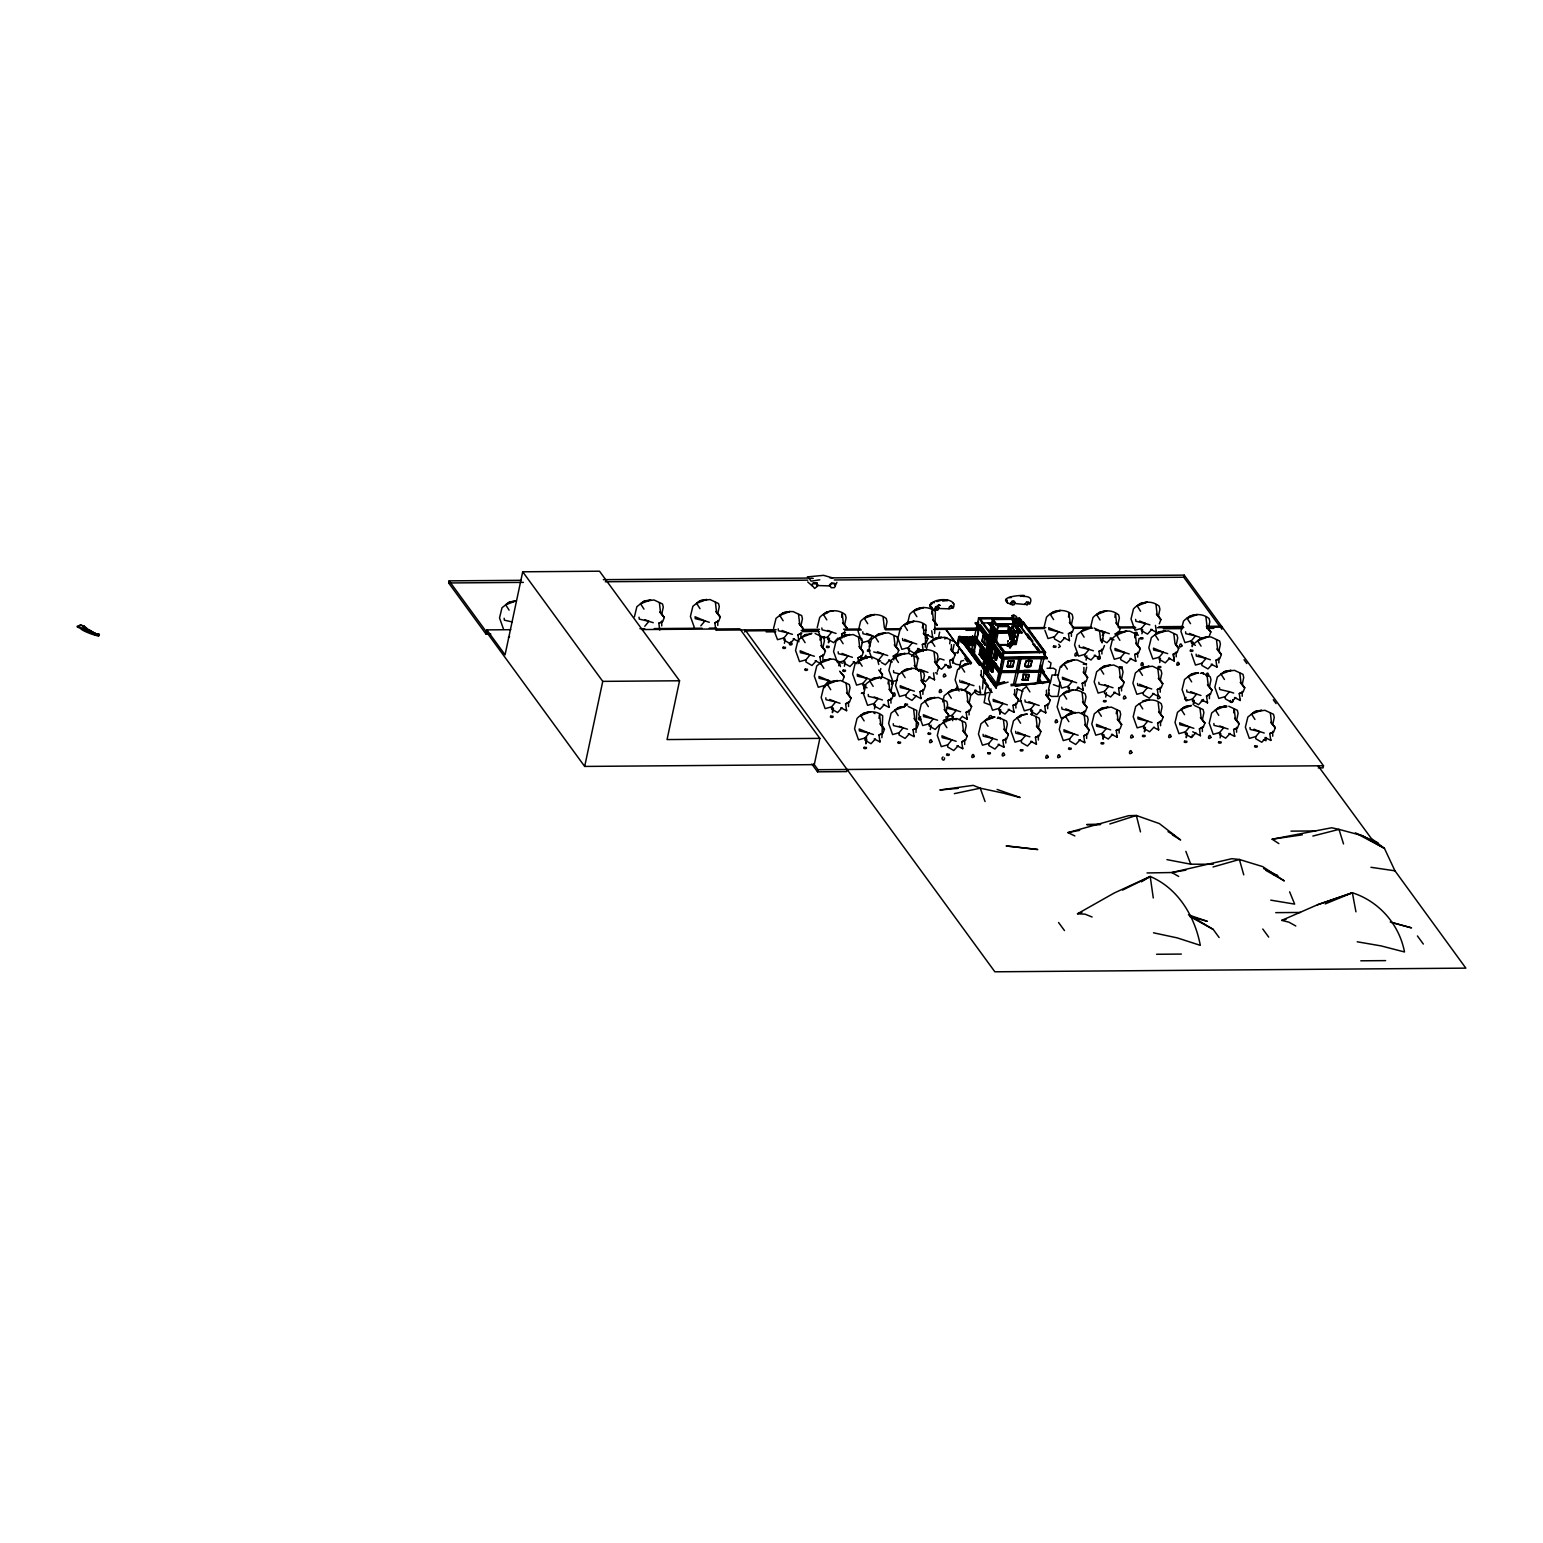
<?xml version="1.0" encoding="UTF-8"?>
<svg xmlns="http://www.w3.org/2000/svg" width="1543" height="1543" viewBox="0 0 1543 1543"><rect width="100%" height="100%" fill="white"/><g stroke="black" fill="none" stroke-linecap="round" stroke-linejoin="round"><path stroke-width="1.5" d="M1010.993 642.37L1014.793 642.698L1012.034 641.792M1012.459 636.082C1006.422 634.732 1010.511 639.323 1013.018 636.295M792.408 634.347L788.107 632.977L783.96 637.895L783.94 640.056L789.997 643.547L794.433 638.821M814.395 656.257L810.075 654.907L805.947 659.825L805.928 661.986L811.965 665.477L816.401 660.751M824.676 687.638L824.695 685.478L828.822 680.559L831.581 681.929M836.075 633.44L831.754 632.071L827.607 637.008L827.607 639.168L833.644 642.659L838.08 637.934M840.028 703.299L835.708 701.93L831.561 706.848L831.542 709.009L837.598 712.519L842.034 707.793M852.411 657.299L848.091 655.929L843.944 660.848L843.944 663.008L849.981 666.518L854.417 661.793M871.467 679.788L867.147 678.419L863 683.337L863 685.497L867.031 687.831M873.415 734.507L869.095 733.137L864.948 738.055L864.948 740.216L870.985 743.707L875.421 738.981M868.535 643.007L868.535 640.846L872.682 635.928L875.44 637.298M882.461 699.963L878.141 698.593L873.994 703.531L873.974 705.691L880.031 709.182L884.467 704.457M879.259 661.272L879.279 659.112L883.425 654.193L887.726 655.563M907.496 729.203L903.176 727.852L899.029 732.771L899.01 734.931L905.066 738.422L909.502 733.696M914.42 691.187L910.1 689.817L905.953 694.736L905.953 696.896L911.99 700.406L916.426 695.681M916.773 644.029L912.453 642.659L908.326 647.578L908.306 649.738L914.343 653.248L918.779 648.523M937.604 720.215L933.284 718.845L929.156 723.763L929.137 725.924L935.174 729.434L939.61 724.709M956.159 741.296L951.857 739.926L947.711 744.845L947.691 747.005L953.748 750.515L958.184 745.79M960.595 711.728L956.274 710.378L952.127 715.296L952.108 717.456L956.139 719.79M973.98 685.69L969.66 684.321L965.513 689.239L965.494 691.399L971.55 694.909L975.986 690.184M997.318 739.849L992.998 738.48L988.851 743.398L988.851 745.558L994.888 749.049L999.324 744.324M1007.386 704.862L1003.085 703.492L998.938 708.411L998.919 710.571L1004.975 714.081L1009.411 709.356M1029.875 736.821L1025.555 735.452L1021.408 740.37L1021.408 742.53L1027.445 746.04L1031.881 741.315M1039.191 705.498L1034.871 704.129L1030.724 709.047L1030.724 711.207L1036.761 714.718L1041.197 709.992M1062.896 633.189L1058.575 631.82L1054.448 636.758L1054.428 638.918L1060.485 642.409L1064.921 637.683M1068.161 688.467L1068.161 686.307L1072.308 681.37L1076.628 682.739M1078.152 735.259L1073.832 733.889L1069.685 738.808L1069.685 740.968L1075.722 744.478L1080.158 739.753M1093.428 650.78L1089.107 649.41L1084.96 654.328L1084.941 656.489L1090.997 659.999L1095.434 655.274M1110.671 729.858L1106.35 728.489L1102.203 733.407L1102.184 735.567L1108.24 739.058L1112.677 734.333M1113.024 687.734L1108.703 686.365L1104.576 691.303L1104.557 693.443L1110.613 696.954L1115.049 692.228M1129.187 653.943L1124.866 652.573L1120.719 657.492L1120.7 659.652L1126.756 663.162L1131.193 658.437M1149.882 624.876L1145.562 623.507L1141.415 628.425L1141.415 630.586L1147.452 634.096L1151.888 629.37M1151.753 688.969L1147.433 687.599L1143.305 692.518L1143.286 694.678L1149.323 698.188L1153.759 693.463M1152.062 722.529L1147.741 721.16L1143.594 726.078L1143.575 728.238L1149.631 731.748L1154.068 727.023M1167.704 653.634L1163.383 652.265L1159.237 657.183L1159.237 659.343L1165.274 662.854L1169.71 658.128M1193.858 728.315L1189.537 726.946L1185.41 731.864L1185.39 734.024L1191.427 737.535L1195.864 732.809M1199.818 637.278L1195.497 635.909L1191.35 640.827L1191.35 642.987L1195.381 645.321M1200.955 695.469L1196.635 694.099L1192.488 699.037L1192.469 701.178L1198.525 704.688L1202.961 699.963M1210.368 659.729L1206.047 658.36L1201.901 663.278L1201.901 665.438L1207.938 668.929L1212.374 664.204M1228.093 728.99L1223.773 727.621L1219.626 732.539L1219.606 734.699L1225.663 738.21L1230.099 733.484M1233.706 693.058L1229.405 691.708L1225.258 696.626L1225.238 698.786L1231.295 702.277L1235.731 697.552M1264.238 733.021L1259.917 731.652L1255.771 736.59L1255.771 738.75L1261.808 742.241L1266.244 737.515M864.948 738.055L858.525 739.849L854.571 728.662L857.04 718.498C863.636 711.188 874.727 709.24 882.692 715.759L881.921 737.689M908.21 706.482L916.754 710.474L916.002 732.404M908.326 647.578L901.884 649.372L897.93 638.204L900.398 628.02C906.995 620.73 918.085 618.762 926.051 625.301L925.279 647.211M907.265 624.452L909.753 614.288C916.349 606.978 927.439 605.03 935.386 611.549L934.634 633.479M983.99 670.067L982.486 688.892M1011.919 615.638L1014.445 615.561L1012.382 615.445M1010.626 602.599L1010.684 603.487M1010.241 646.112L1012.285 645.36L1011.649 644.473M953.362 660.848L953.265 662.545L955.811 664.223L959.515 664.879M975.6 691.303L975.504 693L978.069 694.678L984.473 694.62L986.112 686.886M1049.047 693.077L1048.951 694.774L1051.497 696.433L1057.9 696.394L1059.636 686.963L1053.387 684.629M1011.822 637.047L1009.971 638.378L1013.115 640.692M1011.031 645.745C1002.41 642.351 1015.12 649.14 1009.701 642.795M1028.834 602.445L1026.674 601.77L1024.899 604.432L1014.214 603.467M866.819 658.514L865.874 655.331L864.041 658.167M921.094 718.903C918.432 722.741 917.256 715.605 920.766 716.974M991.57 718.286C992.901 713.078 986.652 716.55 989.912 718.537M1008.215 640.943L1007.695 642.158L1007.945 640.866M1009.758 627.847L1010.318 629.583M1013.674 640.094C1008.833 640.789 1013.751 635.292 1012.709 640.306M1011.88 639.94L1011.957 638.166L1013.867 640.326M1015.294 631.723L1012.517 644.781C1008.177 645.803 1013.462 642.37 1010.009 642.872M819.969 640.075L820.548 636.41L821.725 646.498L825.428 651.011L823.788 655.235L819.969 656.797L820.934 663.664L815.186 660.713M841.649 617.239L842.227 613.593L843.404 623.681L847.088 628.194L844.619 624.799L846.104 617.817L845.352 614.712C837.386 608.193 826.296 610.141 819.699 617.451L817.211 627.615M838.717 665.727L839.296 662.082L840.434 666.595M878.989 718.305L879.568 714.64L880.744 724.728L884.448 729.26L882.808 733.465L878.989 735.027L879.954 741.894L874.206 738.943M888.016 683.78L888.594 680.116L889.771 690.203L893.474 694.716L891.854 698.94L888.016 700.483L888.999 707.369L883.232 704.418M922.348 627.827L922.926 624.163L924.103 634.25L927.806 638.783L926.166 643.007L922.348 644.55L923.312 651.416M931.702 614.075L932.281 610.43L933.457 620.498L937.141 625.031L934.672 621.636M949.678 643.778L950.257 640.133M1068.47 616.988L1069.048 613.342L1070.225 623.43L1073.928 627.943L1072.308 632.167L1068.47 633.71L1069.434 640.596L1063.686 637.645M1114.914 617.374L1115.473 613.709L1116.669 623.796L1120.353 628.329L1118.733 632.534L1114.914 634.096L1116.65 633.189M1116.245 713.657L1116.804 709.992L1117.981 720.08L1121.684 724.612L1120.064 728.817L1116.245 730.379L1117.209 737.245L1111.461 734.294M1134.741 637.741L1135.32 634.077L1136.497 644.164L1140.2 648.696L1138.58 652.92L1134.741 654.463L1135.725 661.33L1129.977 658.379M1233.648 712.789L1234.226 709.144L1235.403 719.212L1239.106 723.744L1237.486 727.968L1233.648 729.511L1234.631 736.377L1228.884 733.446M85.058 630.277C86.813 627.307 83.997 625.339 83.245 629.139L90.208 632.129M828.822 638.088L828.495 642.795L829.478 638.455M832.757 707.948L832.429 712.635L833.413 708.314M869.731 641.946L869.423 646.633L870.406 642.312M864.196 684.436L863.887 689.123L864.871 684.803M866.51 736.995L865.835 743.842L866.819 739.521M930.313 729.53L931.008 725.229M1000.134 709.51L999.806 714.197L1000.79 709.876M1031.92 710.146L1031.611 714.833L1032.595 710.513M1086.118 660.095L1086.812 655.794M1102.049 642.891L1102.744 638.59M1105.733 697.07L1106.427 692.749M1103.399 734.507L1103.071 739.193L1104.055 734.873M1144.79 727.177L1144.462 731.864L1145.446 727.544M1192.565 641.927L1192.238 646.613L1193.221 642.293M1186.606 732.964L1186.278 737.67L1187.261 733.33M1193.684 700.117L1193.356 704.823L1194.34 700.483M784.442 643.277L785.156 638.995M844.426 666.229L845.14 661.947M874.476 708.912L875.19 704.611M908.808 652.959L909.521 648.677M952.61 720.677L953.323 716.396M1069.048 692.093L1069.376 687.387M1141.916 633.807L1142.63 629.525M1159.719 662.564L1160.432 658.282M1220.108 737.92L1220.822 733.639M958.222 641.387L958.569 640.519M1011.494 640.094L1011.919 638.571M1011.745 639.477C1018.881 643.335 1006.364 636.584 1014.735 641.039M951.356 607.537L953.111 608.193C959.09 597.064 930.564 597.045 929.947 606.727L934.113 609.697L935.617 609.794L937.257 607.093L939.282 607.421M999.806 644.627L1011.051 644.55L1012.96 642.563M1011.301 644.183L1010.221 643.913M1009.083 634.713L1013.25 635.272L1009.469 634.752M1014.812 641.387L1011.089 641.599L1015.178 642.563L1011.34 640.403L1015.487 641.174L1014.793 642.698M84.325 626.902L84.248 626.149A9.779 4.359 12 0 1 80.583 624.741L77.15 626.844A15.276 6.789 12 0 0 80.448 628.29C81.856 631.839 109.842 640.48 94.123 632.784L93.583 634.057L91.847 633.074M80.583 624.741L80.429 625.416A9.779 4.359 12 0 0 81.104 625.744M83.245 629.139L84.479 626.207M85.579 627.191L87.044 630.624M86.909 631.299L86.717 628.078M99.427 634.154L90.497 632.977L86.562 628.773M90.497 632.977L87.72 629.583M88.722 632.206L87.835 628.908M92.194 633.614L89.938 630.296L92.329 632.939M89.803 630.991L95.184 634.52L91.751 631.357M92.368 632.456L97.498 634.944L93.139 632.129M93.525 633.054L98.926 634.944M93.949 632.63L93.757 634.115L95.338 633.826M490.77 634.019L485.987 634.057L448.666 582.965L449.129 580.862L521.418 580.303M485.987 634.057L486.874 629.891L510.791 629.698M449.129 580.862L584.681 766.427L814.28 764.634L819.854 738.383L667.058 739.56L679.556 680.772L599.513 571.199L522.711 571.797L505.062 654.811L486.874 629.891M584.681 766.427L602.754 681.37L522.711 571.797M744.69 632.032L745.134 629.93L994.869 971.801L1465.85 968.136L1394.949 870.811L1384.457 848.38L1371.303 838.447L1318.05 765.81M811.676 585.395L811.946 584.161M829.459 585.588L829.729 584.353M847.088 769.494L846.625 771.596L817.539 771.828L817.983 769.706L813.74 763.901M885.547 628.657L887.032 621.655L886.261 618.569C878.295 612.05 867.224 613.998 860.628 621.289L858.139 631.473L861.341 640.596M931.393 604.49L932.975 602.387L934.46 602.696M938.433 637.915L939.668 632.109M945.685 629.081L970.798 663.779L945.685 629.081L977.163 628.85M954.133 644.338L952.648 651.339L955.136 654.733L953.516 658.957L949.678 660.5L950.642 667.367L944.895 664.435M958.608 636.7L979.631 665.303L958.608 636.7L960.074 636.449L995.582 685.516M957.914 642.91L958.801 638.821M959.958 636.738L958.222 644.916L957.026 644.935L958.762 636.758L960.074 636.449M973.459 637.529L959.977 637.645L973.556 637.664M957.798 653.133L958.627 649.275M960.923 640.229L961.598 636.97M961.675 640.21L962.485 637.278M962.099 641.811L963.198 636.912L962.196 641.927M963.912 636.912L962.871 641.792M963.719 641.907L964.819 637.028L963.816 642.042M964.491 641.907L965.513 637.028M959.264 668.948L960.903 661.195L963.604 660.481M965.397 642.023L966.4 637.336M966.863 642.023L967.866 637.317M967.635 642.004L968.695 637.317M968.387 642.004L969.39 636.989L968.31 641.888M970.663 641.984L971.666 636.989L970.586 641.869M991.397 639.728L987.597 640.017L975.292 623.16L978.706 622.369M971.434 641.984L972.63 636.217M972.186 641.965L973.247 637.278M972.958 641.965L973.961 637.278L972.861 641.849M982.409 666.865L971.299 651.667L974.501 636.565L976.16 638.821L972.939 653.923M988.774 655.544L974.636 636.005L978.686 617.991M973.691 641.83L974.385 638.59M979.053 625.204L976.912 639.13L979.689 626.072M980.345 618.589L1019.711 618.28L1022.835 622.562L1019.344 618.28M974.019 652.747L976.796 639.689L985.591 651.744M981.406 655.968L983.605 658.957L979.13 654.483L980.287 649.024L981.464 649.005M979.844 654.463L980.943 649.005L979.535 654.483L982.621 658.938L983.74 653.403M984.858 637.625L983.836 643.026L985.36 645.34L986.478 639.805L983.315 635.311L982.197 640.846L985.36 645.34L982.023 640.846L983.18 635.407L986.421 639.921M981.078 656.643L982.293 651.281L981.329 656.604M995.331 633.131L988.446 622.832L995.331 633.131L1021.948 632.919L1014.928 623.295M987.597 640.017L975.407 622.581M982.814 664.802L985.167 653.383L972.495 636.025L971.492 641.984M1043.512 651.57L1019.595 618.82L992.4 619.225L988.6 637.548L990.278 637.548M989.777 633.151L978.455 617.952L1011.899 618.569L1011.263 617.701M983.45 665.669L986.228 652.612M986.343 652.053L989.121 638.995M989.237 638.436L992.014 625.378M1019.248 619.264L993.229 619.534L992.226 624.24L997.164 630.991L1007.618 630.913L1009.334 633.459L1013.327 634.52L1011.012 630.836M1038.998 681.967L1041.313 671.089L999.96 671.417L996.759 686.519L983.161 668.717L986.961 653.615M1002.198 656.894L1000.076 670.858L986.478 653.055L992.149 626.381L983.817 666.981L985.611 666.981M984.415 666.981L992.361 626.805M1040.271 665.978L1044.264 672.208L998.649 672.555L987.346 656.373L990.683 656.354L991.648 657.665M993.538 628.464L986.054 662.564M986.324 662.815L993.364 628.464M990.567 647.153L988.909 644.395M994.579 629.698L986.016 669.99L988.754 671.282L987.559 671.301L989.873 660.423M985.803 672.343L995.389 629.988M986.613 669.99L987.096 664.319M986.401 672.343L988.793 656.932M989.719 656.682L994.926 632.167M990.432 657.646L992.766 658.533L990.452 657.665L992.998 645.475M996.122 630.991L993.345 644.048L995.659 644.916L993.981 644.916L997.8 626.593L992.4 619.225M988.195 672.169L990.972 659.112L999.324 670.549L996.547 683.588M992.766 658.533L991.088 658.533L993.383 647.655M994.425 644.608L991.802 642.428M1044.071 657.453L1041.294 670.511L1000.057 670.819L1003.914 652.805L995.004 640.75L996.469 640.519M997.164 630.991L998.167 626.284L993.229 619.534M991.648 664.126L990.529 669.353L991.223 664.03L993.326 666.885L992.168 672.324L990.143 669.276L991.281 663.895L993.692 666.923M996.122 642.737L998.244 631.608M993.576 656.643L994.984 651.146L993.518 656.585L996.412 660.327L997.569 654.888L994.984 651.146M991.088 670.742L992.998 665.457L991.474 670.626M992.593 665.419L991.493 670.761L992.843 672.131M991.821 670.781L992.92 665.534M995.929 653.075L994.811 658.34L996.238 653.075L994.753 651.416M990.162 669.392L992.593 672.112L993.576 666.865M996.277 653.133L994.811 658.282M992.593 672.112L994.039 666.807L992.612 665.573M997.414 654.888L994.676 651.127L997.511 654.907L996.122 660.327L993.518 656.585L996.412 660.327M1000.713 657.241L1046.463 656.894L1000.597 657.819L990.355 643.065L992.631 643.045L1003.721 658.977L1047.215 658.649L1043.647 653.036M998.649 672.555L987.346 656.373M1009.334 633.459L1007.618 631.222L1008.621 626.188L998.167 626.284M1003.837 652.863L1045.479 652.323L1003.837 652.863L994.926 640.499M1008.466 632.379L1009.797 627.654L1009.083 632.804M1004.763 651.879L996.122 640.48M1012.112 620.17L1013.018 615.888M1009.257 635.311L1009.161 634.308M999.44 669.971L1001.754 670.839L1004.512 657.762M1009.604 634.424L1012.324 634.539M1010.607 637.375L1009.566 635.967M1016.104 636.603L1010.491 630.952L1018.438 630.778M1012.112 626.458L1011.109 631.203L1018.92 631.453L1016.143 644.492L1012.343 644.53L1015.12 631.473M1012.517 627.365L1014.098 629.968L1011.649 626.284L1019.055 626.227L1014.021 619.341M1013.018 624.086L1014.156 619.052L1019.537 626.4L1011.61 626.439L1013.905 629.833M1009.296 643.932L1010.761 645.051M1013.385 624.086L1014.387 619.36M1009.546 644.048L1010.704 644.935M1009.894 648.021L1009.932 647.867M1011.977 636.14L1009.604 635.928M1011.61 640.191L1011.128 644.858M1010.53 647.655L1009.546 647.52M1011.957 640.731L1014.233 641.869M1011.996 642.409L1014.368 642.158M1007.116 666.46L1008.273 661.021L1014.021 661.04L1012.864 666.711L1007.251 666.711L1008.37 661.176M1011.417 619.052L1019.595 618.82L1013.153 619.669M1018.785 622.832L1018.997 621.655L1012.883 621.694L1018.959 621.829L1022.083 626.111M1022.257 625.224L1019.132 620.942L1013.037 621.347M1019.479 618.473L980.114 618.569L989.584 631.55M1010.029 666.634L1011.147 661.33M1015.178 642.563L1011.456 641.83M1018.071 630.778L1013.057 623.912M1016.143 641.695L1018.457 630.817M1021.042 622.813L1012.729 622.408M1039.808 652.361L1020.965 626.554L1021.91 622.138L1023.414 622.099L1045.479 652.323L1044.322 656.913L1044.63 651.609L1003.278 651.918L1002.333 656.354L1003.529 656.334L995.177 644.916M1012.497 666.036L1007 666.537L1012.941 666.711L1013.925 661.04L1008.254 661.098L1013.655 660.597M1021.929 622.33L1023.414 622.099M1021.601 626.651L1018.592 621.829M1022.373 623.546L1019.19 618.994M1021.967 626.651L1018.438 622.543M1018.052 670.086L1020.81 657.029M1018.496 670.704L1021.273 657.646M1017.416 689.22L1015.93 696.221L1018.419 699.615L1016.798 703.839L1012.96 705.382L1013.925 712.249L1008.177 709.317M1024.918 666.46L1026.076 661.021L1031.92 661.079L1030.685 666.518C1021.37 671.166 1024.648 656.489 1031.939 661.079L1031.476 660.462M1022.295 680.193L1023.414 674.58L1029.162 674.696L1028.004 680.154L1021.832 679.576M1023.588 674.812L1022.488 680.097L1027.792 679.904L1028.815 674.657M1026.191 674.619L1025.169 680.077L1026.288 674.792M1030.531 666.345L1031.92 661.079L1026.076 661.021M1027.889 680.154L1029.027 674.542L1022.99 674.117M1037.34 681.987L1039.191 670.491M1040.676 669.662L1041.583 665.245M1037.899 683.279L1039.751 674.561M1050.069 668.505L1050.995 662.95L1048.43 661.272M1048.43 689.895L1050.127 681.948L1041.776 670.53M1050.397 682.758L1052.037 675.024L1058.44 674.966M1049.221 689.856L1047.736 696.857L1050.204 700.252L1048.584 704.476L1044.765 706.019L1045.73 712.885L1039.982 709.954M1055.142 675.448L1056.048 669.893L1053.503 668.215L1047.099 668.273M1071.44 624.549L1072.925 617.566L1072.173 614.461C1064.207 607.942 1053.117 609.89 1046.52 617.2L1044.052 627.365M1059.25 686.076L1060.08 682.199M1086.658 667.116L1085.173 674.098L1087.641 677.493L1086.021 681.717L1082.202 683.26L1083.167 690.145L1077.419 687.194M1101.953 642.139L1103.438 635.137L1102.686 632.051L1094.141 628.04M1117.884 624.934L1119.369 617.933L1118.598 614.847C1110.632 608.308 1099.561 610.276 1092.965 617.566L1090.477 627.731M1139.197 638.301L1137.712 645.302L1140.2 648.696L1135.687 643.219M1219.703 626.419L1183.77 577.236L1184.214 575.134L829.922 577.892M1221.092 628.329L1221.535 626.207L1184.214 575.134M1221.767 629.274L1222.23 627.152L1207.803 627.268M1222.23 627.152L1323.489 765.772L1323.026 767.874L1318.281 767.913M634.404 616.872L636.873 606.708L643.701 601.288L653.981 599.976L662.526 603.969L663.278 607.074L661.793 614.056L664.281 617.451L662.661 621.675L658.822 623.218L659.787 630.103M773.564 628.502L776.033 618.338L782.86 612.918L789.842 611.549L793.141 611.607L801.685 615.599L802.437 618.704L800.952 625.706L803.44 629.1L798.908 623.623M868.883 649.738L871.351 639.574L878.179 634.134L888.459 632.823L897.004 636.835L897.756 639.921L896.271 646.922L898.759 650.317L897.139 654.541L893.301 656.084L893.841 659.941M926.244 650.085L927.729 643.971L934.557 638.551L944.837 637.24L953.381 641.252M942.715 701.834L944.2 695.739L951.028 690.319L961.308 689.007L969.853 693L970.605 696.105L969.12 703.087L971.608 706.482L969.988 710.706L966.149 712.268L967.133 719.134L963.295 717.167M991.011 688.872L988.542 699.037L992.515 710.204L998.938 708.411M1010.491 630.991L1011.919 632.476L1008.389 632.186M1010.665 630.991L1018.573 630.971M1007.521 645.283L1010.761 646.999L1007.27 645.437M1007.463 644.357L1009.353 643.836L1010.684 645.688M1014.542 635.89L1012.497 633.459M1011.012 642.563L1014.812 642.544M1012.112 638.841L1010.009 638.223M1011.687 638.108L1012.709 637.24L1009.971 638.378M1011.379 643.682L1011.456 641.348M1015.39 637.182C1018.727 636.275 1006.229 638.802 1015.757 637.143M934.904 608.791L935.502 606.746L937.835 606.052M834.609 585.106L835.052 583.524L831.426 582.849M836.942 582.328L835.38 585.511M1010.723 631.646L1012.729 633.845M1012.189 639.149L1012.787 637.336M842.555 680.907L844.175 676.683L841.687 673.288M880.86 678.766L882.48 674.542L880.011 671.147M937.353 671.398L938.973 667.174L936.485 663.779L937.97 656.778L937.218 653.692C929.252 647.173 918.162 649.121 911.566 656.411M1104.441 645.533L1102.821 649.757L1098.982 651.3L1099.966 658.167L1094.218 655.216M1159.275 623.854L1160.895 619.63L1158.427 616.236L1159.912 609.234L1159.159 606.148C1151.194 599.629 1140.103 601.577 1133.507 608.868L1131.019 619.052L1134.992 630.219L1141.415 628.425M1209.211 636.256L1210.831 632.032L1208.362 628.637L1209.847 621.636L1209.076 618.55C1201.129 612.031 1190.039 613.979 1183.442 621.27L1180.954 631.453L1184.928 642.621L1191.35 640.827M1007.945 645.051L1010.414 645.9M790.363 642.467C786.699 646.421 795.532 645.128 790.633 642.158M950.469 665.747C952.205 668.794 946.187 668.736 948.096 666.075M944.586 757.922C944.682 762.782 939.88 758.462 943.082 756.938M1013.172 616.178L1013.867 615.098L1016.567 616.602M1013.462 635.099L1011.012 632.379M1013.018 637.645L1016.239 636.854L1015.294 636.121M1014.908 635.851L1015.352 637.085M93.93 633.131L90.902 630.875M891.41 681.794C891.14 678.785 895.634 684.61 891.391 684.205M1011.726 601.596L1010.935 603.197L1012.459 605.126L1014.214 604.682L1014.715 602.368M1230.465 700.503C1228.787 703.55 1234.786 702.856 1232.761 699.712M644.8 626.265L648.928 621.347L653.248 622.697M700.811 625.822L704.958 620.903L709.279 622.273M935.656 663.529L939.803 658.61L944.104 659.98M1102.261 635.485L1105.019 632.206L1109.34 633.575M1068.894 714.602L1071.652 711.323L1074.41 712.673M1098.616 656.431C1094.546 659.632 1102.782 660.886 1099.117 656.296M889.752 660.057L885.316 664.782L881.284 662.448M925.183 637.915L928.134 634.771M929.966 676.914L925.53 681.64L921.499 679.306M946.129 664.474L941.693 669.199L937.662 666.865M959.65 719.385L962.601 716.222M1111.346 638.05L1106.91 642.775L1100.873 639.284M1075.683 690.396L1078.634 687.233M824.579 636.603L822.901 636.854M991.088 658.552L992.13 657.665M1009.797 639.111L1011.726 637.78M509.094 610.16L505.699 604.798L515.806 600.96L508.824 602.329L501.996 607.749L499.527 617.933L503.5 629.1M715.817 629.66L714.833 622.793L718.672 621.25L720.292 617.026L717.804 613.632L719.289 606.63L718.537 603.544L709.992 599.533L699.712 600.844L692.884 606.264L690.415 616.448L694.389 627.615M805.118 642.679L801.704 637.317L811.83 633.479L804.848 634.848L798.02 640.268L795.552 650.432L799.505 661.619L805.947 659.825M858.795 663.586L857.985 657.819L861.804 656.276L863.424 652.053L860.955 648.658L862.441 641.657L861.669 638.571L853.125 634.559L842.844 635.87L836.017 641.29L833.548 651.474L837.521 662.641L843.944 660.848M842.42 663.201L833.876 659.189L830.578 659.15L823.596 660.5L816.768 665.92L814.299 676.104L818.253 687.271L824.695 685.478M840.819 707.755L846.567 710.687L845.603 703.82L849.421 702.277L851.042 698.053L848.573 694.659L850.039 687.657L849.286 684.571L840.742 680.559L830.462 681.871L823.634 687.291L821.165 697.475L825.139 708.642L831.561 706.848M880.725 661.06L872.181 657.048L868.883 657.009L861.901 658.36L855.073 663.779L852.604 673.963L856.577 685.131L863 683.337M914.247 665.419L918.76 670.896L916.291 667.502L917.776 660.5L917.005 657.414L908.461 653.403L898.18 654.714L891.353 660.134L888.884 670.318L892.857 681.485L897.139 680.289M888.961 689.258L893.474 694.716L890.986 691.322L892.471 684.34L891.719 681.234L883.175 677.242L872.894 678.554L866.067 683.973L863.598 694.138L867.571 705.325L873.994 703.531M913.282 694.659L920.959 698.574L919.994 691.708L923.813 690.165L925.434 685.941L922.965 682.546L924.45 675.545L923.678 672.459L915.134 668.447L911.836 668.408L904.854 669.758L898.026 675.178L895.557 685.362L899.53 696.529L905.953 694.736M898.2 715.624L894.805 710.262L904.912 706.424L897.93 707.793L891.102 713.213L888.633 723.378L892.606 734.564L899.029 732.771M964.684 672.092L961.289 666.73L971.396 662.911L964.414 664.261L957.586 669.701L955.117 679.865L959.09 691.052M944.914 719.829L943.178 720.735L946.997 719.192L948.636 714.968L946.148 711.574L947.633 704.572L946.881 701.486L938.337 697.475L928.037 698.786L921.229 704.206L918.76 714.39L922.714 725.557L929.156 723.763M956.949 745.732L962.697 748.683L961.733 741.817L965.571 740.274L967.191 736.05L964.703 732.655L966.188 725.654L965.436 722.568L956.891 718.556L946.611 719.867L939.783 725.287L937.315 735.471L941.269 746.638L947.711 744.845M1083.861 629.351L1077.033 634.771L1074.564 644.955L1078.538 656.122L1084.96 654.328M988.041 726.252L984.627 720.89L994.734 717.051L987.751 718.421L980.943 723.841L978.455 734.005L982.428 745.192L988.851 743.398M1085.886 664.011L1077.342 660.018L1074.044 659.96L1067.062 661.33L1060.253 666.75L1057.765 676.914L1061.738 688.101L1068.161 686.307M1138.445 635.215L1129.9 631.203L1126.602 631.145L1119.62 632.514L1112.792 637.934L1110.324 648.118L1114.297 659.285L1120.719 657.492M1020.598 723.223L1017.184 717.861L1021.582 714.968L1027.291 714.043L1020.309 715.393L1013.5 720.812L1011.012 730.996L1014.985 742.164L1021.408 740.37M1066.425 691.264L1059.597 696.684L1057.129 706.848L1061.083 718.035L1065.384 716.839M1113.815 692.19L1119.562 695.141L1118.598 688.255L1122.436 686.712L1124.056 682.488L1121.568 679.094L1123.053 672.112L1122.301 669.006L1113.757 665.014L1103.476 666.325L1096.649 671.745L1094.18 681.91L1098.134 693.096L1104.576 691.303M1168.495 658.07L1174.242 661.021L1173.278 654.155L1177.097 652.612L1178.717 648.388L1176.248 644.993L1177.733 637.992L1176.962 634.906L1168.417 630.894L1158.137 632.206L1151.329 637.625L1148.841 647.809L1152.814 658.977L1159.237 657.183M1078.943 739.714L1084.69 742.646L1083.726 735.78L1087.545 734.237L1089.165 730.013L1086.696 726.618L1088.181 719.617L1087.41 716.531L1078.866 712.519L1068.585 713.83L1061.758 719.25L1059.289 729.434L1063.262 740.601L1069.685 738.808M1152.544 693.405L1158.292 696.356L1157.327 689.49L1161.165 687.947L1162.786 683.723L1160.297 680.328L1161.783 673.327L1161.03 670.241L1152.486 666.229L1142.206 667.54L1135.378 672.96L1132.909 683.144L1136.863 694.311L1143.305 692.518M1117.171 719.134L1121.684 724.612L1119.215 721.217L1120.681 714.216L1119.929 711.13L1111.384 707.118L1101.104 708.43L1094.276 713.85L1091.808 724.014L1095.781 735.201L1102.203 733.407M1193.973 643.72L1200.801 638.301L1207.783 636.931L1211.081 636.989L1219.626 640.981L1220.397 644.087L1218.912 651.088L1221.381 654.483L1219.761 658.687L1215.942 660.25L1216.906 667.116L1211.159 664.165M1154.762 727.968L1158.6 729.916L1157.616 723.05L1161.455 721.507L1163.075 717.283L1160.587 713.888L1162.072 706.887L1161.32 703.801C1153.392 696.915 1142.688 700.233 1135.667 706.52L1133.198 716.704L1137.172 727.872L1143.594 726.078M1191.659 681.89L1188.264 676.509L1198.371 672.69L1191.389 674.06L1184.561 679.479L1182.092 689.644L1186.066 700.831L1192.488 699.037M1234.496 697.513L1240.244 700.464L1239.28 693.579L1243.118 692.035L1244.738 687.812L1242.25 684.417L1243.735 677.435L1242.983 674.33L1234.439 670.337L1224.158 671.649L1217.331 677.068L1214.862 687.233L1218.816 698.42L1225.258 696.626M1184.58 714.718L1181.167 709.356L1191.273 705.537L1184.291 706.887L1177.483 712.326L1175.014 722.49L1178.968 733.658L1185.41 731.864M1218.796 715.393L1215.402 710.031L1225.508 706.193L1218.526 707.562L1211.699 712.982L1209.23 723.166L1213.203 734.333L1219.626 732.539M1265.029 737.477L1270.776 740.428L1269.812 733.542L1273.631 731.999L1275.251 727.775L1272.782 724.381L1274.267 717.399L1273.496 714.293L1264.951 710.301L1254.671 711.612L1247.863 717.032L1245.375 727.197L1249.348 738.383L1255.771 736.59M826.797 619.862L823.383 614.48L826.508 612.031L833.49 610.662M864.311 618.338L867.436 615.869L874.418 614.519L864.311 618.338L867.706 623.7M913.437 611.317L916.561 608.849L923.543 607.498L913.437 611.317L916.851 616.679M904.082 625.069L907.207 622.601L914.189 621.231L904.082 625.069L907.496 630.431M915.269 653.461L918.394 650.992L925.376 649.622L915.269 653.461L918.664 658.822M860.724 715.547L863.849 713.078L870.831 711.709L860.724 715.547L864.138 720.909M1050.224 614.23L1053.348 611.78L1060.33 610.411L1050.224 614.23L1053.618 619.611M1096.649 614.615L1099.773 612.147L1106.755 610.777L1096.649 614.615L1100.043 619.977M1137.191 605.917L1140.316 603.448L1147.298 602.098L1137.191 605.917L1140.605 611.279M1187.126 618.319L1190.251 615.85L1197.233 614.48L1187.126 618.319L1190.54 623.681M1012.034 633.459L1012.941 634.462M1009.836 639.13L1012.729 637.355M1014.465 635.562L1015.313 636.237M1010.434 638.551L1012.131 638.166M1008.756 644.048L1007.733 644.241M98.482 634.308L97.498 634.944M997.279 718.363L1000.443 717.823L1000.269 719.154M1083.321 664.261L1086.465 663.741L1086.291 665.072M1009.758 635.851L1011.977 635.735M505.699 604.798L510.097 601.905L515.806 600.96M640.557 603.757L644.974 600.863L650.683 599.918L640.557 603.757L643.971 609.119M696.587 603.313L700.985 600.42L706.694 599.475L696.587 603.313L699.982 608.675M779.736 615.387L784.133 612.494L789.842 611.549L779.736 615.387L783.13 620.749M801.704 637.317L806.121 634.424M839.72 638.339L844.117 635.446L849.827 634.52L839.72 638.339L843.114 643.701M820.452 662.969L824.869 660.076L830.578 659.15L820.452 662.969L823.866 668.331M875.055 636.603L879.452 633.729L885.161 632.784L875.055 636.603L878.449 641.965M858.776 660.828L863.173 657.935L868.883 657.009L858.776 660.828L862.171 666.19M827.337 684.34L831.735 681.447L837.444 680.521L827.337 684.34L830.732 689.702M895.056 657.183L899.453 654.29L905.162 653.345L895.056 657.183L898.45 662.545M869.77 681.003L874.167 678.129L879.876 677.184L869.77 681.003L873.164 686.384M931.432 641.02L935.829 638.127L941.539 637.201L931.432 641.02L934.827 646.382M901.729 672.227L906.127 669.334L911.836 668.408L901.729 672.227L905.124 677.589M894.805 710.262L899.203 707.369L904.912 706.424M961.289 666.73L965.687 663.856M924.913 701.255L929.33 698.362L935.019 697.436L924.913 701.255L928.327 706.617M947.903 692.788L952.301 689.895L958.01 688.949L947.903 692.788L951.298 698.15M1084.131 637.182L1080.736 631.82L1085.134 628.927M943.487 722.336L947.884 719.443L953.593 718.498L943.487 722.336L946.881 727.698M1063.937 663.779L1068.335 660.905L1074.044 659.96L1063.937 663.779L1067.351 669.161M984.627 720.89L989.024 717.996L994.734 717.051M1116.496 634.983L1120.893 632.09L1126.602 631.145L1116.496 634.983L1119.89 640.345M1100.352 668.775L1104.749 665.901L1110.459 664.956L1100.352 668.775L1103.746 674.156M1066.695 699.095L1063.301 693.733C1069.53 688.043 1078.808 689.277 1085.25 693.945L1086.002 697.05L1084.517 704.032L1087.005 707.427L1085.385 711.651L1081.547 713.194L1083.282 712.307M1155.013 634.674L1159.41 631.781L1165.119 630.836L1155.013 634.674L1158.407 640.036M1065.461 716.299L1069.858 713.406L1075.567 712.48L1065.461 716.299L1068.855 721.661M1139.062 670.009L1143.479 667.116L1149.188 666.171L1139.062 670.009L1142.476 675.371M1197.677 640.769L1202.074 637.876L1207.783 636.931L1197.677 640.769L1201.071 646.131M1097.98 710.899L1102.377 708.006L1108.086 707.06L1097.98 710.899L1101.374 716.261M1188.264 676.509L1192.662 673.635L1198.371 672.69M1221.034 674.117L1225.431 671.224L1231.14 670.279L1221.034 674.117L1224.428 679.479M1181.167 709.356L1185.583 706.482L1191.273 705.537M1215.402 710.031L1219.799 707.138L1225.508 706.193M1251.547 714.081L1255.944 711.188L1261.653 710.243L1251.547 714.081L1254.941 719.443M931.239 642.544L932.628 641.097M1186.046 697.378L1184.928 699.191L1187.435 699.789M1141.454 881.786L1150.21 876.482C1178.177 888.286 1194.822 916.407 1200.319 945.358L1177.174 937.874L1153.489 932.801M937.72 610.256L939.031 607.441M1092.097 917.005L1085.076 914.17L1077.515 913.765L1114.316 892.953L1150.21 876.482L1153.277 897.968M97.633 634.25L96.438 634.79M880.783 668.524L880.609 669.855M658.822 623.218L660.558 622.33M714.833 622.793L716.588 621.887M798.811 640.634L797.982 634.867L799.718 633.961M842.189 637.818L841.649 633.961L843.385 633.054M819.969 656.797L821.705 655.891M857.985 657.819L859.721 656.913M893.301 656.084L895.036 655.177M922.348 644.55L924.083 643.643M845.603 703.82L847.338 702.914M949.678 660.5L951.414 659.594M888.016 700.483L889.752 699.596M919.994 691.708L921.73 690.801M1068.47 633.71L1070.206 632.804M878.989 735.027L880.725 734.121M908.287 733.658L914.035 736.609L913.051 729.723L914.787 728.836M966.149 712.268L967.905 711.362M1098.982 651.3L1100.718 650.394M1012.96 705.382L1014.696 704.476M961.733 741.817L963.468 740.91M1134.741 654.463L1136.497 653.557M1082.202 683.26L1083.938 682.372M1044.765 706.019L1046.501 705.112M998.109 744.285L1003.857 747.236L1002.892 740.37L1004.628 739.463M1175.014 653.248L1173.278 654.155L1174.242 661.021M1118.598 688.255L1120.334 687.349M1030.666 741.276L1036.414 744.208L1035.449 737.342L1037.185 736.435M1157.327 689.49L1159.063 688.583M1215.942 660.25L1217.678 659.343M1083.726 735.78L1085.462 734.873M1116.245 730.379L1117.981 729.473M1201.746 699.924L1207.494 702.875L1206.51 695.989L1208.265 695.083M1157.616 723.05L1159.352 722.143M1239.28 693.579L1241.016 692.691M1192.739 731.787L1200.396 735.702L1199.432 728.836L1201.168 727.93M1233.648 729.511L1235.384 728.605M1269.812 733.542L1271.548 732.655M1011.842 643.103L1013.23 642.428M1008.852 597.565L1011.301 597.565M1122.571 890.08L1150.21 876.482M1009.739 628.097L1010.626 629.1M1011.398 632.996L1010.935 631.511M1009.296 634.443L1013.018 635.388M1007.039 645.977L1010.453 646.864M936.987 674.272L937.16 672.941L935.347 672.825M1203.231 674.021L1203.405 672.671L1200.377 673.365M1295.792 925.993L1288.964 922.193L1281.732 920.38L1317.413 904.796L1352.362 892.761C1379.133 901.363 1399.25 924.411 1404.516 951.973L1381.062 945.898L1357.204 941.789M937.025 601.558L941.982 599.996L947.942 600.439L942.638 601.056M1325.244 903.909L1352.362 892.761L1355.931 911.817M797.982 634.867L801.82 633.305M841.649 633.961L845.468 632.418M913.051 729.723L916.889 728.18L918.509 723.956L916.021 720.562M1002.892 740.37L1006.711 738.808L1008.331 734.603L1005.862 731.208L1007.348 724.207L1006.576 721.102L998.032 717.109M1035.449 737.342L1039.268 735.799L1040.889 731.575L1038.42 728.18L1039.905 721.179L1039.133 718.093L1030.589 714.081M1206.51 695.989L1210.348 694.446L1211.969 690.222L1209.481 686.828L1210.966 679.846L1210.213 676.741L1201.669 672.748M1199.432 728.836L1203.251 727.293L1204.89 723.069L1202.402 719.674L1203.887 712.673L1203.135 709.587L1194.591 705.575M823.383 614.48L827.434 612.957M1080.736 631.82L1090.843 627.982M994.714 685.902L1008.119 682.122M1063.301 693.733L1073.407 689.895M1017.184 717.861L1021.235 716.338M813.161 583.813L816.459 583.794L817.443 586.224L814.646 588.462L812.158 585.395M1352.362 892.761L1317.413 904.796M96.592 634.096L95.184 634.52M1109.803 823.981L1136.342 815.476L1159.372 823.596L1180.626 839.99L1172.449 834.937M1012.15 600.979L1013.712 600.941M1077.515 913.765L1081.932 912.453M1074.873 835.94L1067.949 832.603L1128.666 815.688L1136.342 815.476L1140.489 831.889M1213.049 866.973L1239.395 859.49L1262.637 866.587L1284.335 880.918L1265.761 870.329M783.96 637.895L777.518 639.689L774.412 631.453M823.326 638.204L827.607 637.008M862.113 642.64L868.535 640.846M1054.448 636.758L1048.006 638.551L1044.9 630.316M961.231 690.454L965.513 689.239M945.705 717.09L952.127 715.296M1030.724 709.047L1024.301 710.841L1020.328 699.673L1022.797 689.49L1026.5 686.539L1029.895 691.9M1201.901 663.278L1195.478 665.072L1191.505 653.885M944.586 638.86L947.286 638.146M955.001 653.113L957.702 652.4M988.523 692.518L985.823 693.231L984.087 702.663L990.355 704.997M1018.515 701.39L1021.196 700.676M1058.749 644.26L1060.311 646.459L1058.537 647.578M957.509 686.404L955.696 689.258L958.184 689.837M1312.842 836.055L1338.996 829.382L1362.411 835.67L1384.457 848.38L1355.371 832.873L1378.015 842.825M1281.732 920.38L1286.071 919.3M954.346 793.642L980.249 788.184L1003.934 793.256M997.839 683.433L1004.821 682.083L999.112 683.028M1142.495 701.101L1149.477 699.75L1143.768 700.696M1067.949 832.603L1079.676 830.346M1136.362 635.215C1139.833 631.646 1133.083 631.068 1134.934 634.867M1278.858 843.597L1272.146 839.218L1331.705 827.762L1338.996 829.382L1343.529 843.944M1185.873 870.136L1171.87 872.528L1147.028 872.952M819.777 579.821L811.136 581.152L808.301 577.275M1272.146 839.218L1302.331 834.821M1011.031 685.767L1048.546 681.447L1041.583 671.764M1050.282 682.006L1015.024 685.999L1050.32 681.775L1041.969 670.337M807.355 576.908L823.576 575.346L832.699 577.931M1022.797 596.389C1030.82 596.08 1032.267 599.185 1029.721 604.162L1028.12 603.448M958.203 788.357L939.861 789.997L973.228 785.348L980.249 788.184L985.051 801.531M937.662 606.322L935.251 608.482L936.89 610.314M1020.424 596.37C1037.899 594.19 989.912 595.289 1011.147 604.509L1012.806 601.886L1014.966 602.368L1014.156 601.269M829.922 585.916L816.903 585.53M1014.542 641.927L1011.649 640.576M89.88 630.296L88.761 630.316M509.614 636.603L508.399 637.394M862.691 692.633L861.36 693.289L863.984 693.443M1100.68 824.425L1086.773 824.598L1100.294 824.483M603.371 579.667L808.243 578.066M448.666 582.965L523.386 582.386M605.338 581.75L807.78 580.168M834.3 579.975L1183.77 577.236M812.968 582.888L817.346 582.868M1013.057 620.46L1019.287 620.228L1013.192 620.633M1012.902 621.173L1019.132 620.942M981.425 622.986L992.882 622.793M1012.613 622.581L1018.804 622.543M975.292 623.16L977.548 623.141M988.311 623.507L992.747 623.468M996.855 624.201L1013.423 623.912M995.756 624.471L1006.923 624.394M995.389 624.722L1006.267 624.645M995.852 625.339L1006.711 625.262M639.94 628.695L644.723 628.657M654.29 628.58L702.123 628.213M709.298 628.155L716.473 628.097M641.927 629.563L739.811 628.811L819.854 738.383M997.8 626.593L1008.621 626.516M1020.965 626.554L1022.16 626.554M716.029 630.161L776.206 629.679M802.688 629.486L819.545 629.351M843.616 629.158L860.454 629.023M884.525 628.85L901.382 628.715M935.077 628.445L978.416 628.117M1026.558 627.731L1045.807 627.577M1072.289 627.384L1091.537 627.229M1118.019 627.017L1134.876 626.882M1158.947 626.709L1183.018 626.516M1207.089 626.323L1221.535 626.207M745.828 630.875L774.702 630.643M801.183 630.451L818.041 630.316M844.522 630.103L861.38 629.968M885.451 629.795L899.897 629.679M933.592 629.409L977.124 629.062M1027.657 628.676L1044.476 628.541M1073.292 628.329L1092.502 628.175M1118.926 627.962L1135.744 627.827M1157.366 627.673L1183.79 627.461M766.138 631.859L775.763 631.801M802.244 631.588L819.102 631.453M965.937 630.316L977.973 630.219M1163.306 628.773L1182.574 628.618M1206.645 628.425L1213.859 628.367M991.84 631.453L993.846 634.192M1007.618 631.222L996.797 631.299L991.416 623.931L1013.153 623.777L1018.534 631.145M996.662 631.878L1007.83 631.781M995.466 632.456L1022.083 632.244M990.394 635.774L992.805 638.281M974.636 636.005L977.452 638.243M974.057 638.127L972.225 638.146M1028.062 637.818L1029.721 637.799M968.888 639.111L967.403 639.188L968.965 639.303M972.784 639.207L971.203 639.149L972.765 639.265M976.719 638.879L982.332 644.916L981.155 644.935M1028.699 638.686L1030.358 638.686M987.713 639.458L989.97 639.438L977.529 622.388M995.004 640.75L996.431 640.731M961.096 641.657L974.617 641.56M961.058 641.888L974.771 642.062M961.405 642.293L974.867 642.177M961.829 642.659L975.35 642.544M964.028 642.872L975.292 642.775M993.461 643.296L991.898 643.624M965.86 644.222L970.489 644.202M957.084 644.704L971.492 662.796M967.133 644.627L973.768 644.569L967.075 644.839M1034.466 644.299L1032.807 644.318L1035.102 645.167M965.667 645.514L974.713 645.437M999.671 645.205L1008.293 645.128M989.815 651.512L987.694 648.504M984.434 649.429L982.968 646.421M987.385 651.165L985.707 651.185L988.484 638.127L977.394 622.948M971.299 651.667L972.919 649.622L971.743 649.622L986.247 669.99M985.9 651.435L987.076 651.416M973.382 651.879L975.041 651.86M987.134 652.747L989.082 656.373M979.13 654.483L980.306 654.463M986.228 657.067L988.214 659.864M987.231 656.932L990.567 656.913M990.915 658.302L1000.635 669.971M1003.837 658.417L1047.331 658.07M992.65 660.674L993.827 660.655M985.514 661.214L987.231 664.165M995.389 664.416L996.566 664.416M984.183 666.672L997.183 684.475M994.521 666.865L991.242 664.049M1030.319 665.901L1024.61 665.959M999.633 670.221L1001.619 671.398L998.398 683.838M1024.012 670.414L1029.721 670.376M998.765 671.996L1044.399 671.629M602.754 681.37L679.556 680.772M1027.002 684.05L1021.427 684.282M1010.974 684.359L1034.524 684.185M817.983 769.706L1323.489 765.772M1290.99 831.137L1315.774 830.944M1275.733 912.646L1300.518 912.453M1156.575 954.268L1181.359 954.075M1360.791 960.807L1385.575 960.614M980.962 649.159L982.139 651.358M1166.971 859.644L1190.752 864.196L1213.222 864.273M924.566 630.277L926.128 630.277M927.941 672.42L919.667 669.392M813.662 582.868L817.096 583.62M810.634 578.316L813.257 578.394M873.685 712.827L874.977 713.618M1009.681 642.949L1011.514 643.045M934.113 609.697L935.617 609.794M1190.791 736.783L1192.469 736.532L1192.276 734.969M1370.955 867.301L1394.949 870.811M1270.757 900.148L1294.673 904.121L1289.639 891.854M1016.683 688.911L1022.932 691.245M1010.009 628.464L1010.299 630.431M1095.337 629.968L1105.019 632.206L1101.066 630.547M1229.405 691.708L1219.722 689.47L1219.491 687.561M873.743 651.975L883.425 654.193L877.466 651.725M915.886 669.276L923.64 671.051M899.55 673.886L893.744 672.536L893.513 670.626M946.592 708.141L956.274 710.378L948.347 707.06M512.141 621.945L504.387 620.17L504.156 618.261M83.38 628.464L83.013 628.367A15.276 6.789 12 0 1 77.304 626.169M93.988 633.479L99.292 634.829M1004.782 793.565L1020.135 797.519L997.106 789.457M1273.438 874.553L1277.816 875.672L1263.582 868.535M1391.825 922.56L1411.498 927.864L1390.243 922M1189.788 916.561L1207.282 921.306L1188.419 914.845M93.583 634.057L98.675 635.755M82.55 626.342L87.546 630.393M1201.283 701.004L1203.309 701.236L1203.405 699.423M892.799 695.816C896.946 698.323 894.631 689.682 893.185 693.964M812.274 585.935L807.722 581.942M1012.034 615.599L1013.307 616.12M1189.557 633.421L1195.497 635.909L1185.815 633.691L1185.583 631.781M1139.621 621.019L1145.562 623.507L1135.899 621.289L1135.648 619.379M1198.12 655.042L1206.047 658.36L1196.365 656.122L1196.134 654.213M1083.147 646.922L1089.107 649.41L1079.425 647.192L1079.193 645.283M1190.675 691.63L1196.635 694.099L1186.953 691.881L1186.721 689.972M1253.977 729.183L1259.917 731.652L1250.235 729.434L1250.004 727.524M1139.505 684.282L1147.433 687.599L1137.77 685.362L1137.538 683.453M1219.799 725.962L1223.773 727.621L1214.09 725.403L1213.859 723.493M1104.749 684.726L1108.703 686.365L1099.04 684.147L1098.809 682.237M904.526 639.342L912.453 642.659L902.79 640.422L902.539 638.513M1065.712 708.835L1071.652 711.323L1061.989 709.086L1061.758 707.176M866.742 633.459L872.682 635.928L863 633.71L862.768 631.801M1028.93 701.66L1034.871 704.129L1025.188 701.911L1024.957 700.001M961.733 681.022L969.66 684.321L959.977 682.102L959.746 680.193M827.8 630.431L831.754 632.071L822.091 629.853L821.84 627.943M842.15 653.441L848.091 655.929L838.408 653.711L838.177 651.802M782.147 630.489L788.107 632.977L778.424 630.74L778.193 628.83M1017.628 732.154L1025.555 735.452L1015.873 733.234L1015.641 731.324M985.07 735.162L992.998 738.48L983.315 736.242L983.084 734.333M874.167 696.954L878.141 698.593L868.458 696.375L868.227 694.466M644.974 619.688L648.928 621.347L639.265 619.109L639.033 617.2M899.203 726.194L903.176 727.852L893.493 725.615L893.262 723.706M829.768 699.442L835.708 701.93L826.026 699.712L825.794 697.802M1228.807 706.25L1237.351 710.262L1238.103 713.348L1236.618 720.35L1239.106 723.744L1234.593 718.266M815.128 633.537L823.673 637.529L824.425 640.634L822.94 647.616L825.428 651.011L820.895 645.553M1150.673 629.332L1156.421 632.264L1156.266 631.164M1110.131 638.011L1113.969 639.979M926.919 634.732L932.666 637.664L932.512 636.565M917.564 648.465L921.402 650.432M974.771 690.145L980.519 693.077L980.364 691.978M928.732 676.856L934.479 679.807L934.344 678.708M888.517 660.018L892.355 661.986M853.202 661.754L857.04 663.702M793.198 638.783L798.946 641.734M1063.956 664.821L1062.722 664.551L1061.391 667.27M1192.508 917.969L1213.203 929.407L1219.105 937.508M1178.659 876.443L1171.87 872.528L1231.931 858.679L1239.395 859.49L1243.754 874.862M949.215 608.964L952.089 608.019L951.279 605.705M1168.012 831.658L1174.03 835.168M1191.254 916.233L1213.203 929.407M951.26 605.396L952.031 606.168L949.562 606.515L948.617 608.791L938.24 608.501M1206.317 626.554L1210.831 632.032L1207.147 627.5L1205.97 617.431M1216.868 649.005L1221.381 654.483L1217.697 649.95L1216.501 639.863M1240.206 682.353L1244.738 687.812L1241.035 683.298L1239.858 673.211M1270.738 722.317L1275.251 727.775L1271.567 723.262L1270.371 713.175M1156.382 614.153L1160.895 619.63L1157.211 615.098L1156.035 605.03M1175.708 644.743L1178.717 648.388L1175.033 643.855L1173.837 633.768M1207.455 684.745L1211.969 690.222L1208.265 685.709L1207.089 675.622M1200.358 717.591L1204.89 723.069L1201.187 718.537L1200.01 708.468M1115.84 622.851L1120.353 628.329M1158.253 678.245L1162.786 683.723L1159.082 679.19L1157.906 669.103M1158.562 711.805L1163.075 717.283L1159.372 712.75L1158.195 702.682M1119.524 677.011L1124.056 682.488L1120.353 677.975L1119.176 667.888M1069.395 622.485L1073.928 627.943M1083.128 672.034L1087.641 677.493L1083.957 672.979L1083.9 667.425M1082.472 701.969L1087.005 707.427L1083.302 702.914L1082.125 692.826M1084.652 724.535L1089.165 730.013L1085.462 725.48L1084.285 715.412M1045.691 694.774L1050.204 700.252L1046.52 695.719L1046.463 690.165M1013.886 694.138L1018.419 699.615L1014.715 695.083L1014.677 689.547M1036.375 726.097L1040.889 731.575L1037.205 727.042L1036.028 716.974M980.48 674.966L984.993 680.444L982.505 677.049M932.628 619.553L937.141 625.031M950.604 649.256L955.136 654.733L951.433 650.201L951.395 644.646M1003.818 729.125L1008.331 734.603L1004.647 730.07L1003.471 719.983M923.273 633.305L927.806 638.783L925.318 635.388M967.095 701.023L971.608 706.482L967.905 701.969L966.728 691.881M934.441 661.696L938.973 667.174L935.27 662.641L934.094 652.554M894.226 644.839L898.759 650.317L895.056 645.784L893.879 635.716M962.658 730.572L967.191 736.05L963.488 731.517L962.311 721.43M920.92 680.463L925.434 685.941L921.73 681.408L920.554 671.34M944.104 709.491L948.636 714.968L944.933 710.436L943.757 700.368M842.574 622.736L847.088 628.194M879.471 670.896L882.48 674.542L878.796 670.009M858.911 646.575L863.424 652.053L859.74 647.52L858.544 637.452M913.996 718.498L918.509 723.956L914.806 719.443L913.63 709.356M839.643 671.205L844.175 676.683L840.472 672.15M879.915 723.783L884.448 729.26L881.96 725.866M846.528 692.576L851.042 698.053L847.338 693.521L846.162 683.453M715.778 611.549L720.292 617.026L716.588 612.494L715.412 602.406M659.748 611.992L664.281 617.451L660.578 612.937L659.401 602.85M984.993 680.444L981.29 675.911L981.252 670.376M918.76 670.896L915.057 666.364L913.88 656.276M803.44 629.1L799.737 624.568L798.56 614.48M953.092 602.889L953.902 603.949M1028.969 661.253L1027.927 666.46M1244.044 659.748L1246.84 663.567M1273.284 699.77L1276.061 703.589M1417.419 935.945L1423.321 944.046M1262.772 929.021L1268.693 937.102M1023.105 622.138L1045.44 652.535M1019.036 619.457L1022.353 623.719M1018.862 619.437L1022.373 624.684L1018.901 620.402M1043.531 653.615L1047.215 658.649M1018.746 621.115L1022.122 625.937M1027.542 633.922L1032.923 641.29M1036.954 646.826L1039.654 650.51M1020.984 627.48L1028.525 637.818M1033.906 645.186L1039.481 652.805M1041.969 656.855L1039.191 669.913M1019.132 629.062L1021.948 632.919M1040.156 666.557L1044.264 672.208M1008.621 626.188L1010.453 628.56M1038.613 678.11L1042.624 683.588M1019.151 657.048L1016.374 670.086M991.281 624.51L995.331 630.026M992.708 626.805L994.772 629.891L992.149 626.381M1017.57 670.086L1018.496 671.263L1015.275 683.703M1016.374 670.665L1013.597 683.703M990.432 635.562L992.612 638.571M980.499 624.819L989.796 637.548M989.372 639.438L992.033 643.065M993.21 644.588L990.24 643.643L1000.597 657.819M993.866 645.495L1003.721 658.977M989.526 639.863L991.84 642.833M1012.092 670.761L1006.383 670.8M993.364 660.674L996.103 664.416M982.717 646.421L984.916 649.429M993.113 660.674L995.852 664.416M989.603 657.241L990.336 658.244M972.36 636.584L985.051 653.943M980.287 649.024L983.566 653.518L982.852 658.938L979.631 654.444M985.861 657.125L988.041 660.134M984.916 661.311L987.173 664.532M969.814 641.869L970.971 637.298M989.989 669.334L992.168 672.324M964.221 639.033L965.166 639.265L963.584 639.207M967.982 645.495L972.9 652.226M983.759 670.819L996.315 688.139M983.701 671.051L996.257 688.217M985.476 681.929L988.407 685.941M991.84 692.286L983.508 680.868L991.783 692.479M964.761 658.225L967.557 662.043M1058.556 922.483L1064.477 930.564M811.869 764.074L817.539 771.828M1024.996 603.892L1027.117 605.087L1028.467 602.329M983.759 642.93L982.274 640.769L985.321 645.128M980.692 649.005L983.952 653.499M88.915 629.64L90.651 632.283M1139.37 703.569L1142.765 708.931M1266.089 737.67L1266.012 740.717L1263.447 739.753M1185.853 851.35L1190.752 864.196M869.731 652.689L872.065 658.861M818.079 630.566L821.185 638.802M1099.561 630.933L1100.738 641.001M883.136 617.451L884.332 627.519M877.601 659.941L878.739 664.454M1155.456 625.397L1156.421 632.264M979.535 686.211L980.519 693.077M931.702 630.798L932.666 637.664M933.515 672.941L934.479 679.807M1270.622 739.328L1270.776 740.428M1240.109 699.365L1240.244 700.464M1234.477 735.278L1234.631 736.377M1216.752 666.017L1216.906 667.116M1207.34 701.776L1207.494 702.875M1200.242 734.603L1200.396 735.702M1158.137 695.257L1158.292 696.356M1158.446 728.817L1158.6 729.916M1135.571 660.23L1135.725 661.33M1119.408 694.041L1119.562 695.141M1117.055 736.146L1117.209 737.245M1099.812 657.067L1099.966 658.167M1083.012 689.046L1083.167 690.145M1084.536 741.547L1084.69 742.646M1069.28 639.496L1069.434 640.596M1045.575 711.786L1045.73 712.885M1036.26 743.109L1036.414 744.208M1013.79 711.149L1013.925 712.249M1003.702 746.137L1003.857 747.236M966.979 718.035L967.133 719.134M962.543 747.584L962.697 748.683M950.507 666.267L950.642 667.367M920.805 697.475L920.959 698.574M913.88 735.51L914.035 736.609M888.845 706.27L888.999 707.369M879.799 740.794L879.954 741.894M846.413 709.587L846.567 710.687M820.78 662.564L820.934 663.664M1272.686 731.343L1272.744 736.223M1242.154 691.38L1242.231 696.259M1236.541 727.312L1236.599 732.192M1218.816 658.032L1218.874 662.911M1209.403 693.791L1209.461 698.67M1202.306 726.637L1202.363 731.517M1176.152 651.956L1176.21 656.817M1160.201 687.291L1160.259 692.151M1160.51 720.851L1160.567 725.731M1137.635 652.265L1137.692 657.125M1121.472 686.056L1121.549 690.936M1119.138 729.8L1119.176 733.041M1117.788 631.878L1117.826 635.137M1101.876 649.102L1101.933 653.981M1086.6 733.581L1086.658 738.461M1085.076 681.061L1085.134 685.941M1084.42 710.995L1084.498 715.875M1071.343 631.511L1071.421 636.391M1047.639 703.82L1047.697 708.7M1038.323 735.143L1038.381 740.023M1015.853 703.184L1015.911 708.063M1005.766 738.152L1005.824 743.032M969.043 710.05L969.1 714.93M964.606 739.618L964.684 744.478M952.571 658.302L952.629 663.181M946.052 718.537L946.09 721.777M922.868 689.509L922.926 694.389M896.194 653.885L896.252 658.765M890.909 698.285L890.967 703.164M860.859 655.621L860.917 660.5M848.476 701.621L848.534 706.501M844.522 631.762L844.58 636.642M822.843 654.579L822.901 659.459M800.856 632.649L800.933 637.529M717.726 620.595L717.784 625.455M661.696 621.019L661.754 625.899M931.953 741.682C927.266 745.983 930.699 735.375 931.953 741.682M941.616 691.573C936.929 695.893 940.362 685.266 941.616 691.573M945.724 675.969C941.037 680.27 944.47 669.662 945.724 675.969M974.192 756.533C969.505 760.834 972.939 750.226 974.192 756.533M1004.57 754.951C999.903 759.252 1003.316 748.644 1004.57 754.951M1048.16 757.247C1043.473 761.567 1046.906 750.94 1048.16 757.247M1057.534 721.738C1052.847 726.039 1056.28 715.431 1057.534 721.738M1060.041 756.706C1055.354 761.008 1058.787 750.399 1060.041 756.706M1077.226 655.004C1072.559 659.324 1075.992 648.716 1077.226 655.004M1125.792 697.976C1121.105 702.296 1124.538 691.669 1125.792 697.976M1133.025 736.995C1128.338 741.296 1131.771 730.688 1133.025 736.995M1131.848 752.656C1127.161 756.957 1130.595 746.349 1131.848 752.656M1143.363 664.647C1138.676 668.968 1142.109 658.36 1143.363 664.647M1159.931 697.783C1155.244 702.104 1158.677 691.495 1159.931 697.783M1179.18 664.281C1174.512 668.601 1177.926 657.993 1179.18 664.281M1181.919 645.938C1177.232 650.239 1180.665 639.631 1181.919 645.938M1171.041 736.59C1166.373 740.891 1169.787 730.283 1171.041 736.59M1208.632 675.101C1203.945 679.421 1207.378 668.813 1208.632 675.101M1210.889 737.438C1206.221 741.759 1209.654 731.151 1210.889 737.438M1006.422 599.378L1007.328 602.773L1006.422 599.378M967.114 637.008L966.169 642.023L967.114 637.008M970.103 636.989L969.216 642.004L970.103 636.989M931.779 607.479L930.39 606.033L931.856 607.614M1012.401 616.506L1013.365 616.756L1012.401 616.506M831.079 583.678L830.076 585.241L831.06 587.69L834.339 587.671L835.361 586.089L834.377 583.64L831.079 583.678M931.336 602.947L930.063 604.914L931.336 602.947M783.208 647.192C781.124 648.754 786.564 649.082 785.464 647.288L783.208 647.192M826.855 646.305C824.772 647.867 830.23 648.195 829.112 646.401L826.855 646.305M805.195 669.122C803.112 670.684 808.551 671.012 807.433 669.218L805.195 669.122M867.783 650.162C865.7 651.725 871.139 652.033 870.04 650.259L867.783 650.162M843.192 670.163C841.109 671.726 846.548 672.034 845.448 670.26L843.192 670.163M830.809 716.164C828.726 717.726 834.165 718.035 833.066 716.261L830.809 716.164M905.201 704.052C903.118 705.614 908.557 705.923 907.458 704.148L905.201 704.052M864.196 747.352C862.113 748.914 867.571 749.242 866.452 747.448L864.196 747.352M898.277 742.067C896.194 743.63 901.633 743.957 900.533 742.164L898.277 742.067M928.385 733.079C926.301 734.642 931.76 734.95 930.641 733.176L928.385 733.079M1053.695 646.054C1051.612 647.616 1057.051 647.944 1055.933 646.151L1053.695 646.054M946.958 754.161C944.875 755.704 950.314 756.031 949.215 754.238L946.958 754.161M1140.663 637.741C1138.58 639.303 1144.019 639.612 1142.919 637.838L1140.663 637.741M988.099 752.695C986.016 754.257 991.455 754.585 990.355 752.791L988.099 752.695M1119.967 666.807C1117.884 668.35 1123.323 668.678 1122.224 666.904L1119.967 666.807M1020.656 749.686C1018.573 751.248 1024.012 751.557 1022.913 749.782L1020.656 749.686M1103.824 700.599C1101.741 702.161 1107.18 702.47 1106.061 700.696L1103.824 700.599M1158.484 666.499C1156.401 668.042 1161.84 668.37 1160.741 666.595L1158.484 666.499M1190.598 650.143C1188.515 651.705 1193.954 652.014 1192.855 650.239L1190.598 650.143M1068.933 748.124C1066.849 749.686 1072.289 749.994 1071.189 748.22L1068.933 748.124M1101.451 742.704C1099.368 744.266 1104.807 744.594 1103.708 742.8L1101.451 742.704M1142.842 735.394C1140.759 736.956 1146.198 737.265 1145.099 735.49L1142.842 735.394M1224.506 705.923C1222.422 707.485 1227.862 707.813 1226.762 706.019L1224.506 705.923M1184.638 741.18C1182.555 742.742 1188.014 743.051 1186.895 741.276L1184.638 741.18M1218.874 741.855C1216.791 743.417 1222.23 743.726 1221.13 741.952L1218.874 741.855M1255.018 745.886C1252.935 747.448 1258.374 747.776 1257.275 745.983L1255.018 745.886M1013.616 846.702L1006.132 845.969L1037.745 849.518L1013.616 846.702M1163.383 652.265L1153.701 650.027L1153.47 648.118L1163.383 652.265M1058.575 631.82L1048.912 629.602L1048.681 627.692L1058.575 631.82M1124.866 652.573L1115.184 650.336L1114.953 648.426L1124.866 652.573M1072.308 681.37L1062.626 679.151L1062.394 677.242L1072.308 681.37M1189.537 726.946L1179.874 724.728L1179.623 722.818L1189.537 726.946M1147.741 721.16L1138.059 718.942L1137.827 717.032L1147.741 721.16M704.958 620.903L695.276 618.666L695.044 616.756L704.958 620.903M810.075 654.907L800.412 652.67L800.161 650.76L810.075 654.907M1003.085 703.492L993.403 701.274L993.171 699.365L1003.085 703.492M1106.35 728.489L1096.668 726.252L1096.437 724.342L1106.35 728.489M867.147 678.419L857.464 676.2L857.233 674.291L867.147 678.419M910.1 689.817L900.418 687.599L900.186 685.69L910.1 689.817M1073.832 733.889L1064.149 731.671L1063.918 729.762L1073.832 733.889M828.822 680.559L819.159 678.341L818.928 676.432L828.822 680.559M933.284 718.845L923.621 716.627L923.37 714.718L933.284 718.845M951.857 739.926L942.175 737.689L941.944 735.78L951.857 739.926M869.095 733.137L859.432 730.9L859.181 728.99L869.095 733.137M939.976 605.415L938.491 604.817L939.976 605.415M817.173 584.296L816.016 582.926L817.906 585.337L817.173 584.296"/></g></svg>
